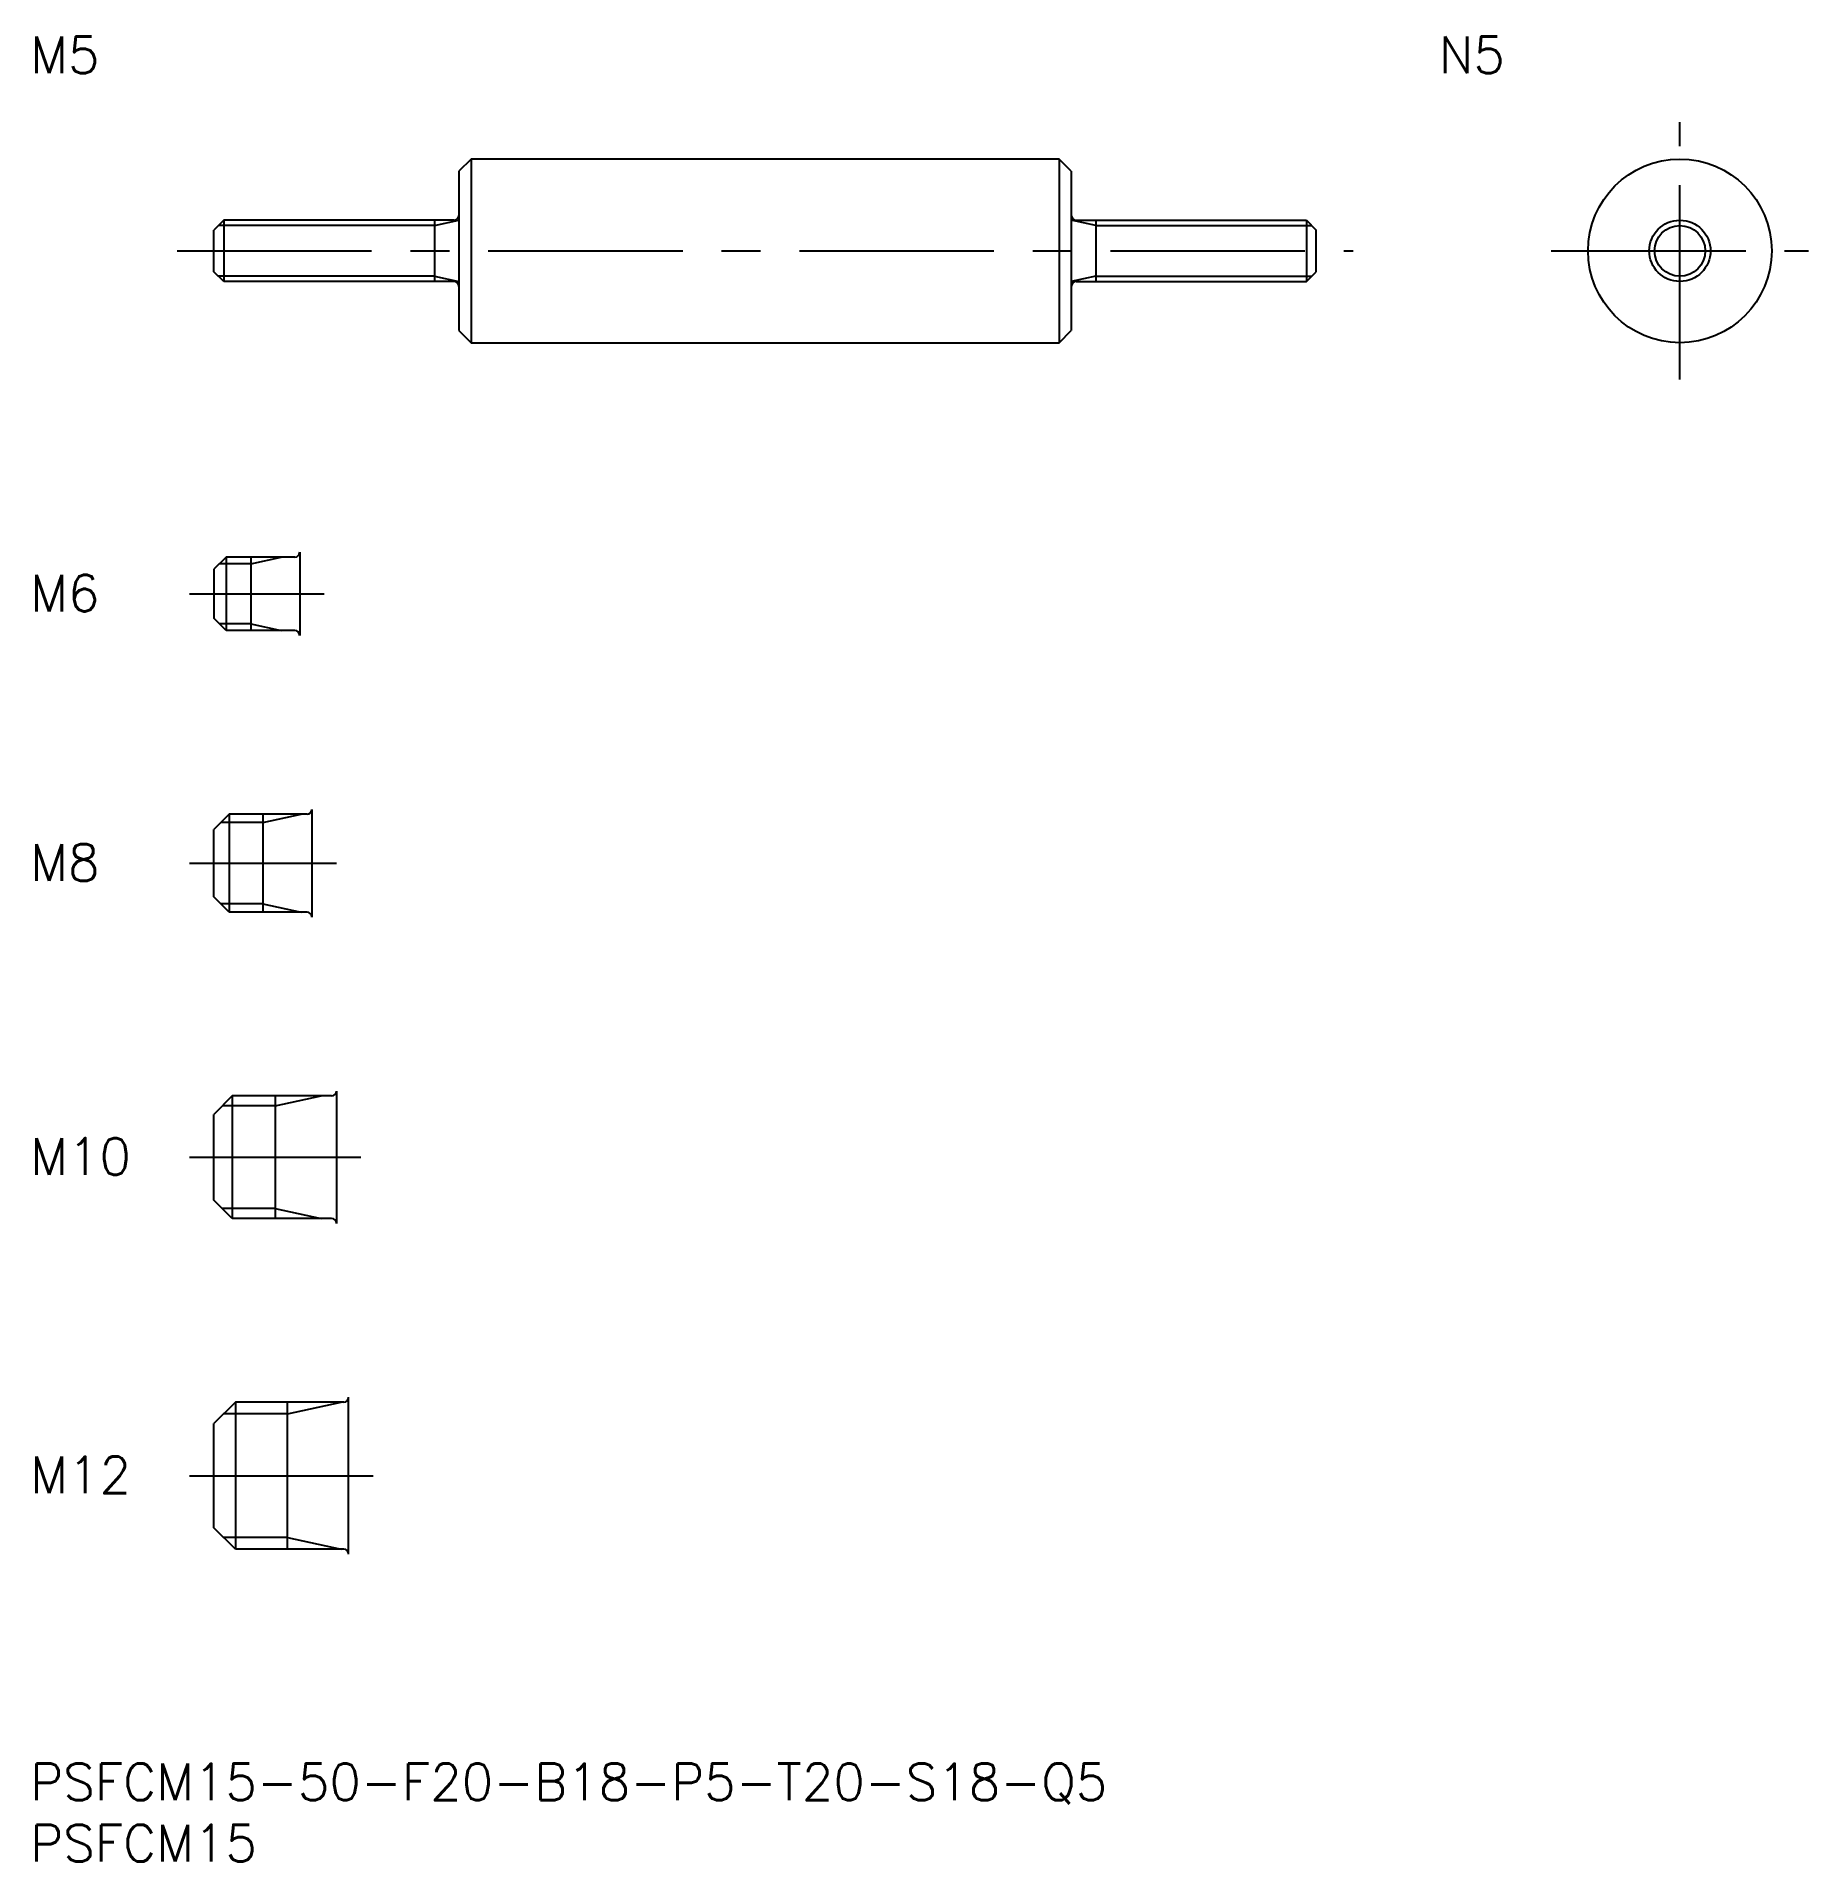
# Model space of a CAD drawing. Extents: x 1 to 145, y -8 to 141.
import ezdxf

# ---------------------------------------------------------------- set-up
doc = ezdxf.new("R2010")
doc.units = 0
doc.header["$LTSCALE"] = 0.5
doc.linetypes.add('CENTER', pattern=[50.8, 31.75, -6.35, 6.35, -6.35])
for name, color, linetype in [('MSM_CENTER', 1, 'CENTER'), ('MSM_CONTINUOUS', 7, 'CONTINUOUS'), ('MSM_NARROW', 5, 'CONTINUOUS'), ('MSM_PART_NUMBER', 7, 'CONTINUOUS')]:
    doc.layers.add(name, color=color, linetype=linetype)
doc.styles.get("Standard").update_dxf_attribs({"font": 'txt.shx', "height": 1, "bigfont": 'bigfont.shx'})

# ---------------------------------------------------------------- blocks, each defined once
blk = doc.blocks.new('*U14')
at = {"layer": 'MSM_PART_NUMBER'}
blk.add_text('PSFCM15-50-F20-B18-P5-T20-S18-Q5', height=3, dxfattribs=at).set_placement((0, -3))
blk = doc.blocks.new('*U15')
at = {"layer": 'MSM_PART_NUMBER'}
blk.add_text('PSFCM15', height=3, dxfattribs=at).set_placement((0, -8))
blk = doc.blocks.new('*U16')
at = {"layer": 'MSM_PART_NUMBER'}
blk.add_text('M12', height=3, dxfattribs=at).set_placement((0, 22.06))
blk = doc.blocks.new('*U17')
at = {"layer": 'MSM_PART_NUMBER'}
blk.add_text('M10', height=3, dxfattribs=at).set_placement((0, 48.06))
blk = doc.blocks.new('*U18')
at = {"layer": 'MSM_PART_NUMBER'}
blk.add_text('M8', height=3, dxfattribs=at).set_placement((0, 72.06))
blk = doc.blocks.new('*U19')
at = {"layer": 'MSM_PART_NUMBER'}
blk.add_text('M6', height=3, dxfattribs=at).set_placement((0, 94.06))
blk = doc.blocks.new('*U20')
at = {"layer": 'MSM_PART_NUMBER'}
blk.add_text('M5', height=3, dxfattribs=at).set_placement((0, 138))
blk = doc.blocks.new('*U21')
at = {"layer": 'MSM_PART_NUMBER'}
blk.add_text('N5', height=3, dxfattribs=at).set_placement((115, 138))

msp = doc.modelspace()

# ---------------------------------------------------------------- linework, layer by layer
at = {"layer": 'MSM_CENTER'}
for p, q in [((134.6847, 113), (134.6847, 134)), ((12, 123.5), (108, 123.5)), ((124.1847, 123.5), (145.1847, 123.5)), ((13, 95.5), (24, 95.5)), ((13, 73.5), (25, 73.5)), ((13, 49.5), (27, 49.5)), ((13, 23.5), (28, 23.5))]:
    msp.add_line(p, q, dxfattribs=at)
at = {"layer": 'MSM_CONTINUOUS'}
for p, q in [((36, 131), (35, 130)), ((35, 130), (35, 117)), ((36, 131), (36, 116)), ((84, 131), (36, 131)), ((85, 130), (84, 131)), ((84, 131), (84, 116)), ((85, 130), (85, 117)), ((15.8, 126), (15, 125.2)), ((15, 121.8), (15, 125.2)), ((34.6, 126), (15.8, 126)), ((15.8, 126), (15.8, 121)), ((33, 126), (33, 121)), ((85.4, 126), (104.2, 126)), ((87, 126), (87, 121)), ((104.2, 126), (105, 125.2)), ((104.2, 126), (104.2, 121)), ((105, 121.8), (105, 125.2)), ((15.8, 121), (15, 121.8)), ((34.6, 121), (15.8, 121)), ((85.4, 121), (104.2, 121)), ((104.2, 121), (105, 121.8)), ((35, 117), (36, 116)), ((84, 116), (85, 117)), ((36, 116), (84, 116)), ((16, 98.5), (15, 97.5)), ((21.6, 98.5), (16, 98.5)), ((16, 98.5), (16, 92.5)), ((18, 98.5), (18, 92.5)), ((22, 98.9), (22, 92.1)), ((15, 97.5), (15, 93.5)), ((16, 92.5), (15, 93.5)), ((21.6, 92.5), (16, 92.5)), ((16.25, 77.5), (15, 76.25)), ((22.6, 77.5), (16.25, 77.5)), ((16.25, 77.5), (16.25, 69.5)), ((19, 77.5), (19, 69.5)), ((23, 77.9), (23, 69.1)), ((15, 70.75), (15, 76.25)), ((16.25, 69.5), (15, 70.75)), ((22.6, 69.5), (16.25, 69.5)), ((16.5, 54.5), (15, 53)), ((24.6, 54.5), (16.5, 54.5)), ((16.5, 54.5), (16.5, 44.5)), ((20, 54.5), (20, 44.5)), ((25, 54.9), (25, 44.1)), ((15, 46), (15, 53)), ((16.5, 44.5), (15, 46)), ((24.6, 44.5), (16.5, 44.5)), ((26, 17.1), (26, 29.9)), ((16.75, 29.5), (15, 27.75)), ((25.6, 29.5), (16.75, 29.5)), ((16.75, 29.5), (16.75, 17.5)), ((21, 17.5), (21, 29.5)), ((15, 19.25), (15, 27.75)), ((16.75, 17.5), (15, 19.25)), ((25.6, 17.5), (16.75, 17.5))]:
    msp.add_line(p, q, dxfattribs=at)
for radius in [7.5, 2.5]:
    msp.add_circle((134.6847, 123.5), radius, dxfattribs=at)
for centre, start, end in [((34.6, 126.4), 270, 0), ((85.4, 126.4), 180, 270), ((34.6, 120.6), 0, 90), ((85.4, 120.6), 90, 180), ((21.6, 98.9), 270, 0), ((21.6, 92.1), 0, 90), ((22.6, 77.9), 270, 0), ((22.6, 69.1), 0, 90), ((24.6, 54.9), 270, 0), ((24.6, 44.1), 0, 90), ((25.6, 29.9), 270, 0), ((25.6, 17.1), 0, 90)]:
    msp.add_arc(centre, 0.4, start, end, dxfattribs=at)
at = {"layer": 'MSM_NARROW'}
for p, q in [((33, 125.567), (15.367, 125.567)), ((33, 125.567), (35, 126)), ((87, 125.567), (85, 126)), ((87, 125.567), (104.633, 125.567)), ((33, 121.433), (15.367, 121.433)), ((33, 121.433), (35, 121)), ((87, 121.433), (85, 121)), ((87, 121.433), (104.633, 121.433)), ((18, 97.9585), (20.5, 98.5)), ((18, 97.9585), (15.4585, 97.9585)), ((18, 93.0415), (15.4585, 93.0415)), ((18, 93.0415), (20.5, 92.5)), ((19, 76.8235), (22.125, 77.5)), ((19, 76.8235), (15.5735, 76.8235)), ((19, 70.1765), (15.5735, 70.1765)), ((19, 70.1765), (22.125, 69.5)), ((20, 53.688), (15.688, 53.688)), ((20, 53.688), (23.75, 54.5)), ((20, 45.312), (15.688, 45.312)), ((20, 45.312), (23.75, 44.5)), ((21, 28.553), (15.803, 28.553)), ((21, 28.553), (25.375, 29.5)), ((21, 18.447), (15.803, 18.447)), ((21, 18.447), (25.375, 17.5))]:
    msp.add_line(p, q, dxfattribs=at)
msp.add_circle((134.6847, 123.5), 2.067, dxfattribs=at)

# ---------------------------------------------------------------- block references
at = {"layer": 'MSM_CONTINUOUS'}
for name in ['*U20', '*U21', '*U19', '*U18', '*U17', '*U16', '*U14', '*U15']:
    msp.add_blockref(name, (0, 0), dxfattribs=at)

doc.saveas('drawing.dxf')
